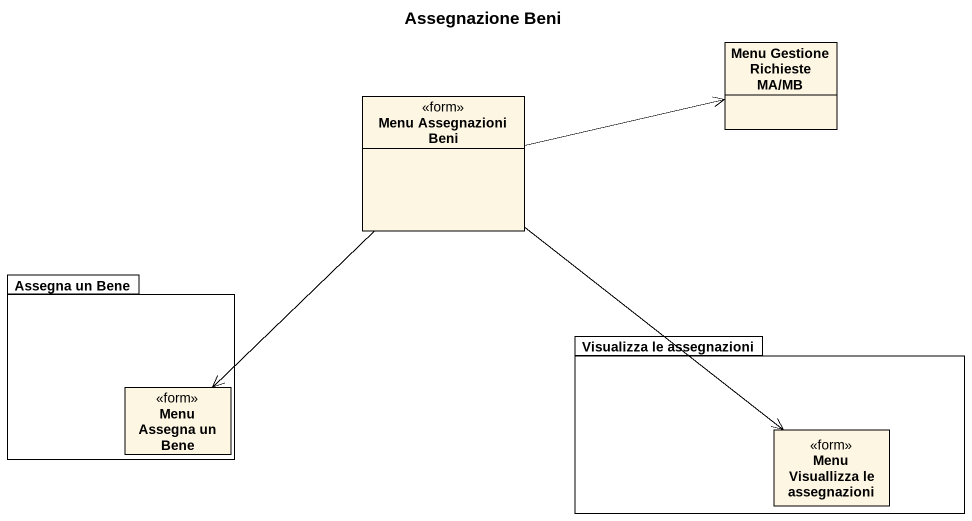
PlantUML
@startuml
title Assegnazione Beni
hide circle
hide empty members
class "Menu Gestione Richieste MA/MB" as Menu_Gestione_Richieste_MA
class "Menu Assegnazioni Beni" as Menu_Assegnazioni_Beni <<form>>
package "Assegna un Bene" as Assegna_un_Bene {
  class "Menu Assegna un Bene" as Menu_Assegna_un_Bene <<form>>
}
package "Visualizza le assegnazioni" as Visualizza_le_assegnazioni {
  class "Menu Visuallizza le assegnazioni" as Menu_Visuallizza_le <<form>>
}
Menu_Assegnazioni_Beni -right-> Menu_Gestione_Richieste_MA
Menu_Assegnazioni_Beni --> Menu_Assegna_un_Bene
Menu_Assegnazioni_Beni --> Menu_Visuallizza_le
@enduml
